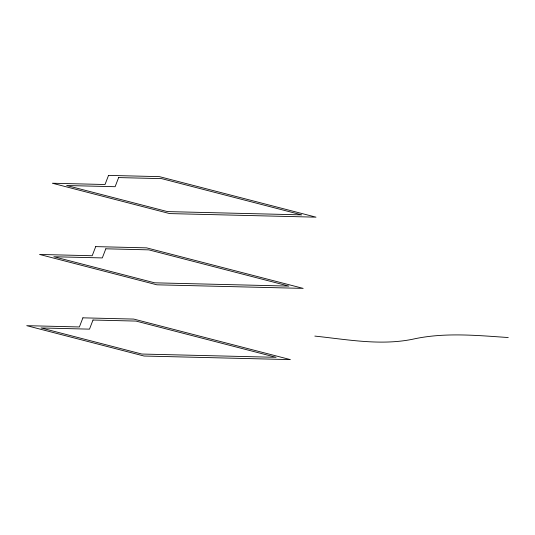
<?xml version="1.0" encoding="UTF-8"?>
<svg xmlns="http://www.w3.org/2000/svg" width="535" height="535" viewBox="0 0 535 535"><rect width="100%" height="100%" fill="white"/><g stroke="black" fill="none" stroke-linecap="round" stroke-linejoin="round"><path stroke-width="0.8" d="M508.25 337.538C476.397 335.378 443.823 332.168 412.338 339.304C380.091 345.777 347.061 339.484 314.834 336.094M108.538 175.393L105.02 184.515L52.376 183.231L169.682 213.585L315.984 217.163L159.39 176.637L108.538 175.393M118.636 177.58L115.125 186.702L66.681 185.518L167.422 211.592L301.686 214.869L161.65 178.636L118.636 177.58M95.718 246.615L92.207 255.737L39.563 254.453L156.869 284.807L303.164 288.385L146.577 247.859L95.718 246.615M105.823 248.802L102.312 257.923L53.861 256.74L154.608 282.814L288.867 286.091L148.837 249.858L105.823 248.802M82.905 317.837L79.394 326.959L26.75 325.675L144.055 356.029L290.351 359.607L133.763 319.081L82.905 317.837M93.01 320.024L89.499 329.145L41.048 327.962L141.795 354.036L276.053 357.313L136.024 321.08L93.01 320.024"/></g></svg>
